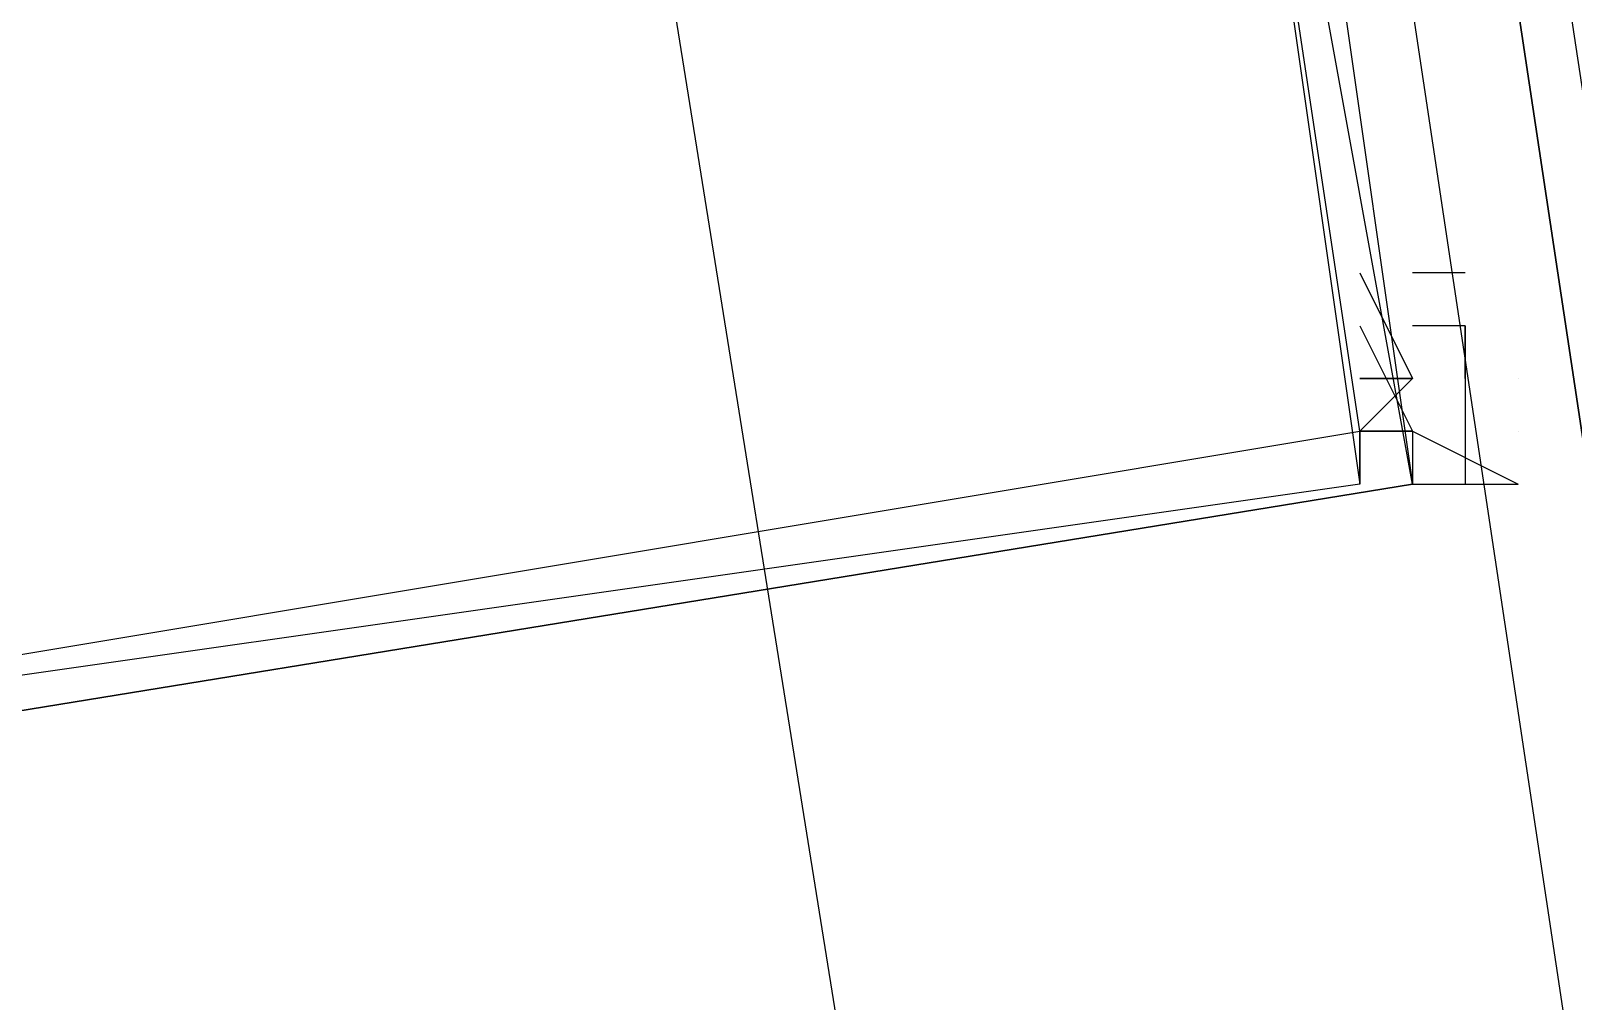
# Model space of a CAD drawing. Header units: feet. Extents: x -84 to 198, y -22 to 181.
# Drawn here: x 135.2503 to 135.6406, y 138.4736 to 138.719 of the extents above; entities that cross this region are included whole.
import ezdxf

# ---------------------------------------------------------------- set-up
doc = ezdxf.new("R2010")
doc.units = ezdxf.units.FT
doc.layers.add('A-AREA-UNIDAD', color=30, linetype='CONTINUOUS')
doc.layers.add('A-LINEA', color=7, linetype='CONTINUOUS')

msp = doc.modelspace()

# ---------------------------------------------------------------- linework, layer by layer
at = {"layer": 'A-AREA-UNIDAD'}
msp.add_lwpolyline([(122.88, 112.4089), (135.808, 109.3333), (135.872, 108.1778), (135.552, 106.8444), (137.36, 106.4178), (137.408, 107.0933), (138.16, 107.0933), (137.888, 115.6089), (137.088, 126.2044), (136.16, 134.0622), (134.688, 143.2533), (134.048, 143.2889), (134, 143.5378), (130.912, 144.9422)], dxfattribs=at)
at = {"layer": 'A-LINEA'}
for p, q in [((135.6133, 138.6444), (135.6133, 138.6311)), ((135.6133, 138.6444), (135.6133, 138.6311)), ((135.6133, 138.6311), (135.6133, 138.6178)), ((135.6133, 138.6311), (135.6133, 138.6178)), ((135.6133, 138.6311), (135.6133, 138.6178)), ((135.6133, 138.6311), (135.6133, 138.6178)), ((135.6267, 138.6311), (135.6267, 138.6311)), ((135.6267, 138.6311), (135.6267, 138.6311)), ((135.6133, 138.6178), (135.6133, 138.6044)), ((135.6133, 138.6178), (135.6133, 138.6044)), ((135.6267, 138.6178), (135.6267, 138.6178)), ((135.6267, 138.6178), (135.6267, 138.6178)), ((135.6267, 138.6178), (135.6267, 138.6178)), ((135.6267, 138.6178), (135.6267, 138.6178))]:
    msp.add_line(p, q, dxfattribs=at)
for points in [[(134.9733, 138.8044), (135.0267, 138.5111), (135.6, 138.6044), (135.5467, 138.8978), (134.9733, 138.8044)], [(134.9733, 138.8044), (135.0267, 138.5111), (135.6, 138.6044), (135.5467, 138.8978), (134.9733, 138.8044)], [(135.0267, 138.5111), (134.9733, 138.8044), (135.56, 138.8844), (135.6, 138.6044), (135.0267, 138.5111)], [(135.0267, 138.5111), (134.9733, 138.8044), (135.56, 138.8844), (135.6, 138.6044), (135.0267, 138.5111)], [(134.9867, 138.7911), (135.0267, 138.5244), (135.5867, 138.6178), (135.5467, 138.8844), (134.9867, 138.7911)], [(135.0267, 138.5244), (134.9867, 138.7911), (135.5467, 138.8844), (135.5867, 138.6044), (135.0267, 138.5244)], [(134.9867, 138.7911), (135.0267, 138.5244), (135.5867, 138.6178), (135.5467, 138.8844), (134.9867, 138.7911)], [(135.0267, 138.5244), (134.9867, 138.7911), (135.5467, 138.8844), (135.5867, 138.6044), (135.0267, 138.5244)], [(136.2, 134.8178), (136.2133, 134.8311), (135.6267, 138.7244), (135.6133, 138.7244), (135.6, 138.7244), (136.1867, 134.8178), (136.2, 134.8178)], [(136.2, 134.8178), (136.2133, 134.8311), (135.6267, 138.7244), (135.6133, 138.7244), (135.6, 138.7244), (136.1867, 134.8178), (136.2, 134.8178)], [(136.2267, 134.8311), (135.64, 138.7244), (135.6267, 138.7244), (136.2133, 134.8311), (136.2133, 134.8178), (136.2267, 134.8311)], [(136.2267, 134.8311), (135.64, 138.7244), (135.6267, 138.7244), (136.2133, 134.8311), (136.2133, 134.8178), (136.2267, 134.8311)], [(135.5867, 138.6578), (135.6, 138.6311), (135.6, 138.6311), (135.5867, 138.6311), (135.5867, 138.6311), (135.5867, 138.6311), (135.5867, 138.6311), (135.5867, 138.6311)], [(135.5867, 138.6578), (135.6, 138.6311), (135.6, 138.6311), (135.5867, 138.6311), (135.5867, 138.6311), (135.5867, 138.6311), (135.5867, 138.6311), (135.5867, 138.6311)], [(135.6133, 138.6578), (135.6, 138.6578), (135.6, 138.6578)], [(135.6133, 138.6578), (135.6, 138.6578), (135.6, 138.6578)], [(135.5867, 138.6444), (135.6, 138.6178), (135.6, 138.6178), (135.5867, 138.6178), (135.5867, 138.6178), (135.5867, 138.6178), (135.5867, 138.6178), (135.5867, 138.6178), (135.5867, 138.6044), (135.5867, 138.6044), (135.5867, 138.6178), (135.6, 138.6178), (135.6, 138.6178), (135.6, 138.6044), (135.6, 138.6044), (135.6267, 138.6044), (135.6267, 138.6044), (135.6267, 138.6044)], [(135.5867, 138.6444), (135.6, 138.6178), (135.6, 138.6178), (135.5867, 138.6178), (135.5867, 138.6178), (135.5867, 138.6178), (135.5867, 138.6178), (135.5867, 138.6178), (135.5867, 138.6044), (135.5867, 138.6044), (135.5867, 138.6178), (135.6, 138.6178), (135.6, 138.6178), (135.6, 138.6044), (135.6, 138.6044), (135.6267, 138.6044), (135.6267, 138.6044), (135.6267, 138.6044)], [(135.6133, 138.6311), (135.6133, 138.6311), (135.6133, 138.6444), (135.6133, 138.6444), (135.6, 138.6444), (135.6, 138.6444)], [(135.6133, 138.6311), (135.6133, 138.6311), (135.6133, 138.6444), (135.6133, 138.6444), (135.6, 138.6444), (135.6, 138.6444)], [(135.6133, 138.6444), (135.6133, 138.6444), (135.6133, 138.6444), (135.6133, 138.6444)], [(135.6133, 138.6444), (135.6133, 138.6444), (135.6133, 138.6444), (135.6133, 138.6444)], [(135.5867, 138.6311), (135.5867, 138.6311), (135.6, 138.6311), (135.6, 138.6311), (135.5867, 138.6178)], [(135.5867, 138.6311), (135.5867, 138.6311), (135.6, 138.6311), (135.6, 138.6311), (135.5867, 138.6178)], [(135.5867, 138.6178), (135.5867, 138.6178), (135.5867, 138.6178), (135.5867, 138.6178), (135.6, 138.6178), (135.6, 138.6178), (135.6, 138.6178), (135.6, 138.6178), (135.6267, 138.6044), (135.6267, 138.6044)], [(135.5867, 138.6178), (135.5867, 138.6178), (135.5867, 138.6178), (135.5867, 138.6178), (135.6, 138.6178), (135.6, 138.6178), (135.6, 138.6178), (135.6, 138.6178), (135.6267, 138.6044), (135.6267, 138.6044)]]:
    msp.add_lwpolyline(points, dxfattribs=at)
msp.add_lwpolyline([(135.6, 138.6178), (135.5867, 138.6178), (135.5867, 138.6178), (135.6, 138.6178)], close=True, dxfattribs=at)
msp.add_lwpolyline([(135.6, 138.6178), (135.5867, 138.6178), (135.5867, 138.6178), (135.6, 138.6178)], close=True, dxfattribs=at)

doc.saveas('drawing.dxf')
